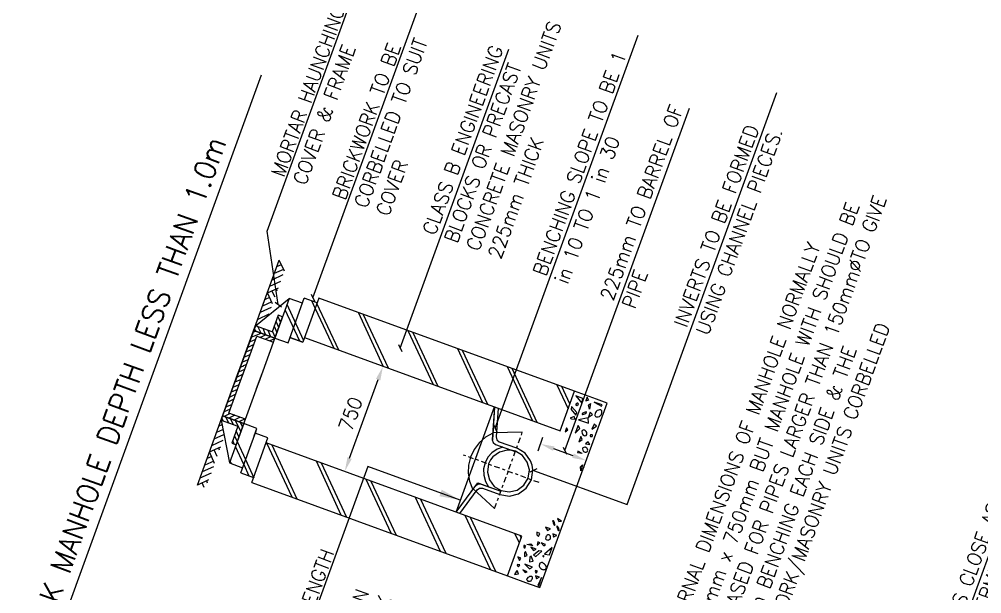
# Model space of a CAD drawing. Header units: millimetres. Extents: x 521005098 to 522149999836, y 174611071 to 175300000107.
# Drawn here: x 521432229 to 521501262, y 175531207 to 175572368 of the extents above; entities that cross this region are included whole.
import ezdxf

# ---------------------------------------------------------------- set-up
doc = ezdxf.new("R2010")
doc.units = ezdxf.units.MM
doc.header["$LTSCALE"] = 200
doc.header["$PDSIZE"] = 200
for name, pattern in [('CENT', [7, 2, -1, 1, -1, 2]), ('CONTINU', [0]), ('DEFAULT', [0])]:
    doc.linetypes.add(name, pattern=pattern)
for name, color, linetype in [('GT0-25', 7, 'Continuous'), ('GT0-35', 3, 'Continuous'), ('GT0-35TXT', 3, 'Continuous')]:
    doc.layers.add(name, color=color, linetype=linetype)
doc.styles.add('GT1TO1', font='romans.shx', dxfattribs={"width": 0.95, "height": 2})
doc.styles.add('GTanyheight', font='romans.shx', dxfattribs={"width": 0.95})
doc.dimstyles.new('GTDIM', dxfattribs={"dimscale": 200, "dimtxt": 2, "dimasz": 2, "dimexe": 1, "dimexo": 1, "dimgap": 1, "dimtad": 2, "dimtih": 1, "dimtoh": 1, "dimdec": 0, "dimzin": 0, "dimdsep": 46, "dimtxsty": 'GTanyheight', "dimblk1": 'OBLIQUE', "dimblk2": 'OBLIQUE', "dimsah": 1, "dimcen": 3.5, "dimclrd": 7, "dimclre": 7, "dimclrt": 3, "dimadec": 0, "dimazin": 0, "dimtfac": 1, "dimtdec": 0, "dimtofl": 0, "dimtmove": 0, "dimatfit": 3, "dimldrblk": 'OBLIQUE', "dimfxl": 1, "dimtolj": 1, "dimtzin": 0, "dimarcsym": 0})
doc.dimstyles.new('NOTEARROW', dxfattribs={"dimscale": 500, "dimtxt": 2, "dimasz": 3, "dimexe": 1, "dimexo": 1, "dimgap": 1, "dimtad": 2, "dimtih": 1, "dimtoh": 1, "dimdec": 4, "dimzin": 0, "dimdsep": 46, "dimtxsty": 'GTanyheight', "dimcen": 3.5, "dimclrd": 7, "dimclre": 7, "dimclrt": 3, "dimadec": 0, "dimazin": 0, "dimtfac": 1, "dimtdec": 4, "dimtofl": 0, "dimtmove": 0, "dimatfit": 3, "dimfxl": 1, "dimtolj": 1, "dimtzin": 0, "dimarcsym": 0})

# ---------------------------------------------------------------- blocks, each defined once
blk = doc.blocks.new('_OBLIQUE')
at = {"color": 0, "linetype": 'ByBlock'}
blk.add_line((-0.5, -0.5), (0.5, 0.5), dxfattribs=at)

msp = doc.modelspace()

# ---------------------------------------------------------------- linework, layer by layer
at = {"linetype": 'DEFAULT'}
for p, q in [((521451642.7617, 175549555.05258), (521452561.68712, 175549220.59108)), ((521447733.557, 175546463.85799), (521448150.54778, 175547609.53076)), ((521448150.54778, 175547609.53076), (521447733.557, 175546463.85799)), ((521448055.7776, 175546346.57928), (521448472.76838, 175547492.25206)), ((521449249.18675, 175545912.21387), (521449666.17754, 175547057.88665)), ((521463566.85713, 175537051.94245), (521466312.04744, 175544594.29083)), ((521466312.04744, 175544594.29083), (521466163.49286, 175542229.60966)), ((521468299.29419, 175542776.27249), (521466188.89008, 175542733.49384)), ((521464750.04314, 175538743.16202), (521466314.24365, 175537322.39096))]:
    msp.add_line(p, q, dxfattribs=at)
at = {"color": 7, "linetype": 'ByBlock'}
for p, q in [((521455923.78763, 175540926.86141), (521457970.71248, 175546550.74123)), ((521469468.06975, 175541510.73435), (521469453.39187, 175541470.4072)), ((521471948.84232, 175541094.2264), (521470564.09456, 175541598.23337)), ((521472732.20275, 175540322.6871), (521472717.52487, 175540282.35995))]:
    msp.add_line(p, q, dxfattribs=at)
at = {"linetype": 'CENT'}
for p, q in [((521466326.17727, 175537318.04747), (521468311.22781, 175542771.92901)), ((521469514.27299, 175539171.5334), (521464087.54811, 175541146.69973))]:
    msp.add_line(p, q, dxfattribs=at)
at = {"linetype": 'CONTINU'}
msp.add_line((521469440.36097, 175541455.44981), (521469792.19709, 175542422.11161), dxfattribs=at)
at = {"linetype": 'DEFAULT'}
for points in [[(521466312.04744, 175544594.29083), (521466159.44971, 175542244.15159), (521466217.97966, 175542033.63815), (521466387.20675, 175541904.46871), (521467807.36374, 175541387.57384)], [(521466574.59709, 175544498.73057), (521466445.95585, 175542437.20368), (521466492.55136, 175542231.03296), (521466661.77832, 175542101.86463), (521467902.92434, 175541650.12443)], [(521466192.1367, 175542705.28152), (521465670.15129, 175542422.24165), (521465225.16827, 175542016.57033), (521464862.62641, 175541540.34718), (521464598.80346, 175541001.16264), (521464458.66642, 175540430.47623), (521464434.62291, 175539844.56481), (521464523.42615, 175539271.64023), (521464729.42173, 175538723.63748)], [(521466924.24108, 175541709.0042), (521466506.46023, 175541563.73326), (521466129.87754, 175541308.86094), (521465835.73795, 175540983.43768), (521465635.97314, 175540583.11911), (521465531.68204, 175540148.05094), (521465543.48418, 175539697.75841), (521465668.13465, 175539260.45267), (521465890.451, 175538868.68928)], [(521466686.70071, 175538308.57747), (521467390.85605, 175538200.95099), (521468046.26613, 175538367.85349), (521468595.41034, 175538762.64388), (521468965.58647, 175539371.23896), (521469073.21248, 175540075.39447), (521469022.3165, 175540418.28048), (521468906.30998, 175540730.80455), (521468511.51925, 175541279.94783), (521467902.92434, 175541650.12443)], [(521463566.85713, 175537051.94245), (521465114.73427, 175539151.02708), (521466773.57365, 175538547.25892)], [(521463566.85713, 175537051.94245), (521464964.94436, 175538962.27511), (521465140.75302, 175539073.98228), (521465353.41667, 175539064.15379), (521466773.57365, 175538547.25892)], [(521463829.40678, 175536956.38219), (521465064.6733, 175538642.16107), (521465232.89117, 175538770.14504), (521465445.55469, 175538760.31767), (521466686.70071, 175538308.57747)]]:
    msp.add_lwpolyline(points, dxfattribs=at)
msp.add_lwpolyline([(521467816.05105, 175541411.44203), (521467520.94543, 175541491.82158), (521467227.99019, 175541503.84316), (521466673.49357, 175541354.27192), (521466202.49181, 175541025.64541), (521466023.39287, 175540793.50135), (521465895.27694, 175540515.77035), (521465802.87564, 175539927.70902), (521465948.10322, 175539361.27831), (521466281.07339, 175538902.21064), (521466790.94845, 175538594.99578), (521467379.00978, 175538502.59448), (521467941.0973, 175538635.88779), (521468416.44273, 175538976.4484), (521468723.65776, 175539486.32392), (521468816.05889, 175540074.38479), (521468666.48765, 175540628.8814), (521468325.92658, 175541104.227)], close=True, dxfattribs=at)
at = {"color": 7, "linetype": 'ByBlock'}
for points in [[(521457814.09705, 175546607.74459), (521458127.32792, 175546493.73787), (521458312.73263, 175547490.43385)], [(521470507.0912, 175541441.61793), (521470621.09792, 175541754.8488), (521469624.40194, 175541940.25351)], [(521455767.17219, 175540983.86477), (521456080.40307, 175540869.85805), (521455581.76749, 175539987.16879)], [(521471891.83896, 175540937.61096), (521472005.84567, 175541250.84184), (521472888.53494, 175540752.20626)]]:
    msp.add_solid(points, dxfattribs=at)
at = {"layer": 'DEFPOINTS', "color": 0, "linetype": 'ByBlock'}
for p in [(521469624.40194, 175541940.25352), (521469639.07983, 175541980.58066), (521453485.33173, 175540750.20901), (521472903.21283, 175540792.5334)]:
    msp.add_point(p, dxfattribs=at)
at = {"layer": 'GT0-35', "linetype": 'DEFAULT'}
for p, q in [((521447885.58478, 175546881.55089), (521450882.70747, 175555116.0778)), ((521449166.96342, 175550402.10976), (521451599.10455, 175552368.55996)), ((521451508.10854, 175549185.09607), (521452672.2083, 175552383.43387)), ((521453591.13372, 175552048.97237), (521452672.2083, 175552383.43387)), ((521449401.21454, 175546329.90677), (521450456.72307, 175549229.89264)), ((521450565.31447, 175549528.24505), (521451508.10854, 175549185.09607)), ((521445014.42845, 175538993.11372), (521447989.83252, 175547167.9692)), ((521448449.95408, 175543716.34016), (521449505.46228, 175546616.32508)), ((521473623.1717, 175545149.84296), (521472059.80555, 175545718.8617)), ((521446708.45422, 175543647.41127), (521447307.5726, 175540577.67283)), ((521448115.71318, 175539864.5664), (521449214.65827, 175542883.89323)), ((521449084.3486, 175542525.87034), (521449275.46945, 175543050.97058)), ((521450068.42868, 175542370.41982), (521449149.50326, 175542704.88131)), ((521448115.71318, 175539864.5664), (521449034.63859, 175539530.1049)), ((521467247.03508, 175532495.88348), (521468810.40122, 175531926.86474))]:
    msp.add_line(p, q, dxfattribs=at)
at = {"layer": 'GT0-35', "color": 7, "linetype": 'DEFAULT'}
for p, q in [((521451254.63858, 175554318.46811), (521450882.70747, 175555116.0778)), ((521450539.55866, 175554173.28419), (521451202.60237, 175554472.55832)), ((521450713.30489, 175554650.64804), (521451038.85976, 175554802.45638)), ((521450370.15608, 175553707.85443), (521451167.76546, 175554079.78619)), ((521450027.0071, 175552765.06036), (521450824.61665, 175553136.99258)), ((521450200.7535, 175553242.42468), (521450998.36271, 175553614.35596)), ((521450742.08719, 175552910.24475), (521450690.05098, 175553064.33496)), ((521450174.47242, 175552427.57169), (521449857.60469, 175552299.63107)), ((521450398.93838, 175551967.45115), (521450027.0071, 175552765.06036)), ((521450572.68444, 175552444.81453), (521450352.56214, 175552916.86917)), ((521450307.72144, 175551716.83465), (521449514.45588, 175551356.83747)), ((521450346.90217, 175552121.54136), (521449679.51463, 175551810.33266)), ((521452618.15481, 175549375.7348), (521451438.38929, 175551926.9984)), ((521453452.13656, 175551667.08082), (521453209.24217, 175552187.96953)), ((521455141.73332, 175548659.95268), (521453578.10275, 175552013.17008)), ((521450133.97538, 175551239.47127), (521449336.36582, 175550867.53905)), ((521450776.26649, 175551073.27118), (521450969.27429, 175550638.11553)), ((521452346.87338, 175549298.77689), (521451299.3923, 175551545.10732)), ((521453447.7929, 175551655.14672), (521454783.71043, 175548790.26235)), ((521456533.54582, 175551369.95809), (521458340.07065, 175547495.85309)), ((521458710.0281, 175547361.19959), (521456903.50327, 175551235.30459)), ((521449345.97439, 175550336.9551), (521449550.91675, 175549897.45562)), ((521450519.99097, 175550369.15997), (521450712.99877, 175549934.00432)), ((521450843.30844, 175550292.02721), (521450645.95699, 175550715.24876)), ((521448867.25117, 175549578.65712), (521449574.78495, 175549888.76831)), ((521449216.76159, 175550019.07815), (521448993.21701, 175549924.74544)), ((521449192.8934, 175550027.76547), (521449101.80858, 175550223.09832)), ((521449932.80737, 175549758.4588), (521449501.99584, 175549577.38493)), ((521449897.00555, 175549771.4896), (521449715.93185, 175550202.3016)), ((521449871.95282, 175549442.7316), (521450278.89616, 175549632.49279)), ((521450050.08607, 175550080.6794), (521450255.02796, 175549641.1801)), ((521450609.80407, 175549539.08227), (521450404.86218, 175549978.58158)), ((521460101.84061, 175550071.205), (521461908.36544, 175546197.1)), ((521462266.3888, 175546066.79015), (521460459.86397, 175549940.89516)), ((521448602.28816, 175548850.67725), (521449041.7873, 175549055.61867)), ((521449176.4408, 175549425.57612), (521448736.94149, 175549220.63423)), ((521450543.59602, 175549468.57409), (521450206.10752, 175549321.10924)), ((521448346.0123, 175548146.5651), (521448781.16795, 175548339.57289)), ((521448911.47779, 175548697.59625), (521448480.6658, 175548516.52255)), ((521463670.13587, 175548772.45174), (521465464.7266, 175544902.69039)), ((521465834.68312, 175544768.03723), (521464028.15829, 175548642.14224)), ((521448085.39312, 175547430.51979), (521448329.55876, 175547544.3761)), ((521448215.70279, 175547788.54268), (521448655.2021, 175547993.48457)), ((521448317.62466, 175547548.71975), (521448524.89242, 175547635.46168)), ((521447829.11742, 175546726.40811), (521448268.61673, 175546931.35)), ((521448390.23892, 175547265.50423), (521447959.42693, 175547084.43053)), ((521467226.49656, 175547478.0423), (521469033.02139, 175543603.9373)), ((521469379.11018, 175543477.97129), (521467584.51898, 175547347.7328)), ((521447564.15442, 175545998.42823), (521448003.65373, 175546203.37013)), ((521448133.9634, 175546561.39302), (521447694.46409, 175546356.45112)), ((521470794.79135, 175546179.28921), (521471599.37804, 175544453.84749)), ((521447307.87855, 175545294.31608), (521447747.37803, 175545499.25845)), ((521447873.34405, 175545845.34724), (521447438.1884, 175545652.33944)), ((521471729.68788, 175544811.87085), (521471152.81424, 175546048.97954)), ((521447051.60303, 175544590.20487), (521447482.41503, 175544771.27857)), ((521447617.06836, 175545141.23556), (521447177.56905, 175544936.29367)), ((521446912.51839, 175543911.01443), (521447340.0836, 175544120.29998)), ((521447360.79249, 175544437.12341), (521446921.29319, 175544232.18152)), ((521446887.4652, 175543582.2566), (521446764.92158, 175543802.55405)), ((521447043.79345, 175543863.23421), (521447233.55446, 175543456.29041)), ((521447698.10649, 175543989.9903), (521447258.60718, 175543785.04841)), ((521447591.57688, 175543325.98091), (521447377.94814, 175543741.61185)), ((521447616.6296, 175543654.73891), (521448056.12891, 175543859.6808)), ((521447747.90513, 175543606.95852), (521448119.83624, 175542809.34884)), ((521448434.77367, 175543748.89549), (521447986.58705, 175543520.0854)), ((521448250.14592, 175543167.37173), (521448105.92802, 175543476.64885)), ((521446391.36735, 175542776.22224), (521446830.86665, 175542981.16413)), ((521446560.76992, 175543241.65199), (521446784.31416, 175543335.98376)), ((521447989.52657, 175542451.32595), (521447796.51877, 175542886.4816)), ((521446048.21854, 175541833.42863), (521446845.82775, 175542205.35992)), ((521446217.62112, 175542298.85839), (521446901.2867, 175542617.65689)), ((521447637.82223, 175541930.61256), (521447540.24308, 175542182.36992)), ((521447661.86527, 175542516.52415), (521447863.56038, 175542105.23669)), ((521447863.56038, 175542105.23669), (521448463.20581, 175540819.29457)), ((521445878.81579, 175541367.99841), (521446676.42534, 175541739.93063)), ((521446242.05959, 175540546.52053), (521445878.81579, 175541367.99841)), ((521446420.14965, 175541035.81895), (521446200.02718, 175541507.87312)), ((521446589.55223, 175541501.2487), (521446537.51602, 175541655.33891)), ((521448337.23962, 175540473.20531), (521447733.25087, 175541747.21427)), ((521451792.37992, 175538120.91794), (521449985.85509, 175541995.02294)), ((521450343.87845, 175541864.7131), (521452126.53461, 175537999.29558)), ((521446194.36721, 175540712.54531), (521445535.66698, 175540425.2048)), ((521446030.62477, 175541042.44383), (521445705.06973, 175540890.63503)), ((521447342.32185, 175540673.1456), (521447426.91357, 175540534.23627)), ((521448463.20581, 175540819.29457), (521449058.50678, 175539521.41759)), ((521455324.87289, 175536835.19565), (521453542.21625, 175540700.61334)), ((521446155.18647, 175540307.83861), (521445357.57726, 175539935.90732)), ((521448337.23962, 175540473.20531), (521448700.4839, 175539651.72726)), ((521453888.30457, 175540574.64749), (521455694.82987, 175536700.54232)), ((521445812.03767, 175539365.045), (521445014.42845, 175538993.11372)), ((521445985.78407, 175539842.40932), (521445192.51817, 175539482.41119)), ((521445729.50838, 175539138.29764), (521445681.81565, 175539304.32148)), ((521458893.16721, 175535536.44273), (521457110.51104, 175539401.86025)), ((521457444.66574, 175539280.23789), (521459251.19057, 175535406.13288)), ((521445503.72593, 175538815.024), (521445339.98349, 175539144.92253)), ((521462449.52837, 175534242.03312), (521460654.93717, 175538111.79464)), ((521461012.96052, 175537981.4848), (521462819.48536, 175534107.37979)), ((521466017.82316, 175532943.28003), (521464211.29833, 175536817.38504)), ((521464569.32075, 175536687.07553), (521466375.84558, 175532812.97053)), ((521468098.39145, 175534834.96589), (521467779.59312, 175535518.63195)), ((521468137.61554, 175535388.32244), (521468228.70129, 175535192.98925))]:
    msp.add_line(p, q, dxfattribs=at)
at = {"layer": 'GT0-35', "linetype": 'DEFAULT'}
for points in [[(521452541.89863, 175552025.41098), (521451599.10455, 175552368.55996), (521450565.31447, 175549528.24505)], [(521453717.09957, 175552395.06069), (521452561.68712, 175549220.59108), (521451642.7617, 175549555.05258)], [(521452683.30948, 175549554.74578), (521471026.01547, 175542878.54678), (521472059.80555, 175545718.8617), (521453717.09957, 175552395.06069)], [(521448207.80538, 175546764.27218), (521449263.31391, 175549664.25805), (521450456.72307, 175549229.89264), (521450565.31447, 175549528.24505), (521449049.68471, 175550079.88916), (521447885.58478, 175546881.55089)], [(521447989.83252, 175547167.9692), (521446817.04562, 175543945.76367), (521448332.67538, 175543394.11956), (521448449.95408, 175543716.34016), (521447256.54493, 175544150.70557), (521448312.05312, 175547050.69049)], [(521468810.40122, 175531926.86474), (521469574.18385, 175531648.8706), (521474386.95433, 175544871.84881), (521473623.1717, 175545149.84296)], [(521449275.46945, 175543050.97058), (521448332.67538, 175543394.11956), (521447307.5726, 175540577.67283), (521448250.36668, 175540234.52385)], [(521448904.32909, 175539172.08248), (521450068.42868, 175542370.41982), (521449149.50326, 175542704.88131)], [(521448904.32909, 175539172.08248), (521467247.03508, 175532495.88348), (521468280.82516, 175535336.1984), (521449938.11917, 175542012.3974)]]:
    msp.add_lwpolyline(points, dxfattribs=at)
for points in [[(521449049.68471, 175550079.88916), (521450565.31447, 175549528.24505), (521451116.95876, 175551043.87527), (521450806.67225, 175551156.81033), (521450372.30667, 175549963.4007), (521449166.96342, 175550402.10976)], [(521446817.04562, 175543945.76367), (521446708.45422, 175543647.41127), (521447913.79748, 175543208.7022), (521447470.74441, 175541991.42391), (521447781.03092, 175541878.48886), (521448332.67538, 175543394.11956)]]:
    msp.add_lwpolyline(points, close=True, dxfattribs=at)
at = {"layer": 'GT0-35', "color": 7, "linetype": 'DEFAULT'}
for points in [[(521472582.5369, 175544852.85069), (521472640.14513, 175545196.78957), (521472138.91262, 175545379.22329)], [(521472304.76161, 175544832.31711), (521472289.58119, 175544864.87245), (521472277.6471, 175544869.2161), (521472150.6714, 175544780.2809), (521472157.16479, 175544723.85673), (521472164.75524, 175544707.57898), (521472212.49209, 175544690.20419), (521472318.84609, 175544759.61549), (521472331.87688, 175544795.41731)], [(521473060.99763, 175544719.2504), (521473196.66, 175544832.0535), (521473117.3332, 175544428.44478)], [(521473995.19141, 175544649.5323), (521474025.59717, 175544733.07144), (521473464.69464, 175544937.22326)], [(521472137.42111, 175544001.22973), (521472230.78844, 175544183.48826), (521471832.70709, 175544612.1937), (521471822.87925, 175544399.53035)], [(521472914.36573, 175544204.98709), (521472882.90757, 175544229.95199), (521472737.50484, 175544201.78444), (521472610.52961, 175544112.84907), (521472601.84213, 175544088.9804), (521472593.15498, 175544065.11268), (521472617.02271, 175544056.42554), (521472640.8909, 175544047.73823), (521472790.63792, 175544087.84017), (521472905.67859, 175544181.11937)], [(521473348.33685, 175544060.54958), (521473171.51932, 175544205.99678), (521473045.5533, 175543859.90799)], [(521473978.82617, 175544344.64296), (521473935.43297, 175544373.95185), (521473923.49887, 175544378.29551), (521473899.63115, 175544386.98265), (521473847.55111, 175544392.42318), (521473770.50583, 175544366.4046), (521473689.11677, 175544328.45304), (521473599.04117, 175544266.63247), (521473561.04497, 175544199.37108), (521473539.32686, 175544139.70107), (521473530.63938, 175544115.83241), (521473512.16806, 175544027.95055), (521473523.00511, 175543983.46048), (521473538.18569, 175543950.90561), (521473565.30114, 175543914.00628), (521473596.75977, 175543889.04122), (521473620.6275, 175543880.35408), (521473644.49569, 175543871.66677), (521473684.6421, 175543870.56972), (521473752.99943, 175543872.71981), (521473834.38866, 175543910.67184), (521473924.46409, 175543972.49194), (521473983.082, 175544059.27722), (521474000.45679, 175544107.01408), (521474013.48776, 175544142.81637), (521474011.33737, 175544211.17433), (521474021.12139, 175544275.188), (521474005.94051, 175544307.7435)], [(521472101.53181, 175543716.96163), (521472034.31471, 175543903.60735), (521471733.72457, 175543783.2567), (521471836.78795, 175543732.23017)], [(521473066.04352, 175543433.48283), (521473023.83485, 175543800.23703), (521472336.96648, 175543658.30054)], [(521471582.66217, 175542959.7607), (521471486.13635, 175543103.01368), (521471377.54496, 175542804.66127)], [(521472429.01745, 175543057.16377), (521472325.99777, 175543256.84109), (521472102.32171, 175542716.55933)], [(521472893.2622, 175542550.31605), (521472926.91475, 175542605.64335), (521472931.25841, 175542617.57744), (521472941.04259, 175542681.59158), (521472943.23663, 175542761.88283), (521472896.59682, 175542819.40404), (521472849.95777, 175542876.92443), (521472798.97396, 175542922.51061), (521472775.10624, 175542931.19775), (521472715.43529, 175542952.9162), (521472666.60267, 175542930.14518), (521472597.14784, 175542887.84885), (521472588.4607, 175542863.98112), (521472590.61061, 175542795.62333), (521472604.69415, 175542722.92205), (521472630.71256, 175542645.87631), (521472673.00812, 175542576.42228), (521472732.67907, 175542554.70383), (521472744.61316, 175542550.36018), (521472804.28317, 175542528.64207)], [(521473634.53602, 175543213.05343), (521473453.37483, 175543346.56653), (521473303.54045, 175543009.16458)], [(521472600.21948, 175542265.03874), (521472497.19993, 175542464.71495), (521472358.20311, 175542082.82434)], [(521473152.39039, 175541888.36921), (521473033.09373, 175542080.45528), (521472848.59776, 175541944.87993)], [(521473343.55555, 175542562.11896), (521473316.44057, 175542599.01812), (521473191.65908, 175542590.37464), (521473178.62794, 175542554.57188), (521473165.59715, 175542518.77006), (521473204.64622, 175542477.52724), (521473313.14996, 175542478.58029), (521473354.3923, 175542517.62953)], [(521472974.3005, 175541399.07126), (521472987.3313, 175541434.87308), (521473004.7061, 175541482.60994), (521472978.68829, 175541559.6544), (521472955.91714, 175541608.48813), (521472928.80169, 175541645.38746), (521472865.88489, 175541695.31742), (521472853.95033, 175541699.66124), (521472806.21441, 175541717.03569), (521472717.23474, 175541695.36142), (521472647.78055, 175541653.06539), (521472634.74958, 175541617.2631), (521472626.06227, 175541593.3949), (521472643.39259, 175541492.48178), (521472666.16421, 175541443.64788), (521472693.27919, 175541406.74872), (521472748.60619, 175541373.09682), (521472772.47438, 175541364.4095), (521472820.2103, 175541347.03505), (521472892.91204, 175541361.11842)], [(521472482.45848, 175540307.67116), (521472622.46438, 175540432.40946), (521472510.58284, 175540013.61905)], [(521470928.6144, 175536372.71047), (521471126.09687, 175536395.43814), (521470834.28216, 175536596.25488)], [(521470127.6701, 175535731.69137), (521470331.68997, 175535846.64502), (521469973.66755, 175535976.95453)], [(521470641.01156, 175536139.5129), (521470673.56706, 175536154.69378), (521470649.69887, 175536163.3811), (521470621.53021, 175536308.78369), (521470544.52911, 175536431.41574), (521470520.66138, 175536440.10288), (521470508.72729, 175536444.44654), (521470476.17178, 175536429.26566), (521470491.35266, 175536396.71015), (521470519.52004, 175536251.30696), (521470596.52149, 175536128.67585), (521470620.39015, 175536119.98837)], [(521470927.34157, 175535737.9655), (521470959.89772, 175535753.14668), (521470964.24137, 175535765.08078), (521470919.7956, 175535902.89323), (521470830.86023, 175536029.86847), (521470811.33569, 175536050.48987), (521470795.05747, 175536042.8996), (521470786.36999, 175536019.03094), (521470777.68285, 175535995.16322), (521470826.4721, 175535869.28439), (521470882.85197, 175535727.12827), (521470906.72016, 175535718.44096)], [(521469473.26923, 175535307.63545), (521469555.79887, 175535534.38375), (521469352.91923, 175535608.2259), (521469339.84396, 175535423.7741)], [(521470029.8281, 175535091.54953), (521470077.56402, 175535074.17508), (521470113.36678, 175535061.14394), (521470201.24864, 175535042.67262), (521470242.49209, 175535081.72199), (521470300.01249, 175535128.36103), (521470321.73094, 175535188.03199), (521470326.0746, 175535199.96608), (521470334.76174, 175535223.8338), (521470329.36521, 175535320.40392), (521470282.72506, 175535377.92418), (521470243.67662, 175535419.1673), (521470219.80796, 175535427.85478), (521470135.17271, 175535418.11379), (521470070.06141, 175535387.75267), (521470036.40886, 175535332.42537), (521469999.51034, 175535305.31069), (521469990.82303, 175535281.4425), (521470001.65961, 175535236.9526), (521469983.18829, 175535149.07074)], [(521468503.01019, 175534498.48643), (521468523.6316, 175534518.01097), (521468531.26587, 175534650.3829), (521468495.46311, 175534663.41404), (521468439.03988, 175534656.9203), (521468410.82803, 175534653.67351), (521468415.12739, 175534516.9581), (521468438.99558, 175534508.27079), (521468450.92968, 175534503.92713)], [(521468916.49122, 175534780.47296), (521469057.50633, 175534648.05784), (521468625.68513, 175534724.13756)], [(521469108.40232, 175534305.17183), (521469308.07883, 175534408.19075), (521468926.18728, 175534547.1879)], [(521469421.01388, 175534718.47725), (521469561.02025, 175534843.21538), (521469426.49794, 175534919.20761), (521469367.83714, 175534683.7723)], [(521469848.4916, 175534630.4639), (521469963.53227, 175534723.7431), (521469673.86747, 175534856.20205)], [(521469904.73998, 175534042.35874), (521470253.02205, 175533996.68478), (521470439.79925, 175534509.85092)], [(521468100.19043, 175533577.41128), (521468209.83534, 175533767.25977), (521467983.08751, 175533849.78923)], [(521468477.86964, 175533872.4286), (521468664.51535, 175533939.64569), (521468544.16535, 175534240.23614), (521468476.8606, 175534129.58249)], [(521468836.90174, 175533484.9655), (521469099.49569, 175533538.05476), (521468956.37436, 175533887.47846), (521468846.77358, 175533846.27901)], [(521469107.21779, 175533967.72652), (521469277.54145, 175533878.70366), (521469713.8381, 175534260.50645), (521469489.24036, 175534274.67858)], [(521468043.63525, 175533124.96866), (521468123.97126, 175533271.42396), (521467972.0745, 175533299.68028), (521467950.35605, 175533240.00932)], [(521468819.39533, 175532991.28071), (521469035.35024, 175533101.89036), (521468483.13455, 175533329.91055)], [(521469992.31551, 175532983.33947), (521469996.65917, 175532995.27357), (521470014.03379, 175533043.00995), (521470035.75207, 175533102.68043), (521470021.66789, 175533175.38141), (521469983.71539, 175533256.77081), (521469913.20768, 175533322.97869), (521469826.42205, 175533381.59566), (521469787.37362, 175533422.83878), (521469751.57133, 175533435.86974), (521469683.21337, 175533433.71936), (521469638.72394, 175533422.88261), (521469577.95611, 175533404.45511), (521469557.33471, 175533384.93057), (521469544.30357, 175533349.12782), (521469535.61643, 175533325.26009), (521469531.27277, 175533313.326), (521469517.14476, 175533237.37729), (521469527.98216, 175533192.88816), (521469557.24752, 175533087.63104), (521469627.75522, 175533021.42316), (521469714.54068, 175532962.80572), (521469762.2766, 175532945.43127), (521469798.07936, 175532932.40013), (521469857.74937, 175532910.68202), (521469910.92628, 175532945.38744), (521469963.00679, 175532939.94674)], [(521467739.66683, 175532586.88081), (521468030.47326, 175532643.21715), (521467948.07465, 175532862.41807), (521467890.55472, 175532815.77886)], [(521468518.76153, 175532722.28085), (521468648.98354, 175532783.00438), (521468359.31892, 175532915.4638)], [(521468656.39867, 175532172.1279), (521468698.69483, 175532102.67259), (521468722.56302, 175532093.98528), (521468790.92081, 175532096.13519), (521468863.62196, 175532110.21984), (521468940.66736, 175532136.23731), (521468974.31991, 175532191.5646), (521469019.90574, 175532242.54748), (521469024.2494, 175532254.48157), (521469050.3115, 175532326.08662), (521469036.22796, 175532398.7879), (521468980.90067, 175532432.44044), (521468957.03295, 175532441.12758), (521468893.01834, 175532450.91194), (521468824.66101, 175532448.76185), (521468767.14045, 175532402.12234), (521468697.68561, 175532359.82601), (521468652.09931, 175532308.84331), (521468643.412, 175532284.97512), (521468621.69372, 175532225.30464)], [(521469312.99311, 175532676.47524), (521469397.67231, 175532834.8648), (521469245.77584, 175532863.12048), (521469224.05774, 175532803.45047)], [(521469413.6439, 175531801.90777), (521469485.24801, 175531775.846), (521469698.08697, 175532360.61625)]]:
    msp.add_lwpolyline(points, close=True, dxfattribs=at)
for points in [[(521473074.11625, 175545052.35206), (521472972.19327, 175545292.17485), (521472872.28919, 175545017.69064), (521473091.4907, 175545100.08797)], [(521472601.00955, 175541264.63691), (521472291.81992, 175541417.7179), (521472257.0705, 175541322.24466), (521472605.3532, 175541276.571)], [(521470533.34155, 175535286.70724), (521470785.09797, 175535384.28674), (521470498.68013, 175535488.53431), (521470581.07793, 175535269.33262)], [(521469867.79652, 175533866.59425), (521469816.81382, 175533912.18055), (521469748.45556, 175533910.03081), (521469799.43903, 175533864.4437), (521469859.10904, 175533842.72559)], [(521469298.77761, 175532303.22764), (521469534.25688, 175532393.21541), (521469247.8381, 175532497.46332), (521469358.44856, 175532281.50919)]]:
    msp.add_lwpolyline(points, dxfattribs=at)
at = {"layer": 'GT0-35TXT'}
msp.add_line((521449583.57124, 175568365.28452), (521434267.64035, 175526285.11024), dxfattribs=at)

# ---------------------------------------------------------------- texts
at = {"color": 3, "linetype": 'ByBlock', "insert": (521455999.9387, 175544083.59446), "char_height": 1000, "attachment_point": 5, "rotation": 70, "style": 'GT1TO1'}
msp.add_mtext('750', dxfattribs=at)
at = {"layer": 'GT0-35TXT', "linetype": 'Continuous', "char_height": 1000, "attachment_point": 1, "rotation": 70, "style": 'GT1TO1'}
for s, insert, width in [('MORTAR HAUNCHING TO MH COVER & FRAME', (521450268.12536, 175561330.61896), 19283.65), ('CLASS B ENGINEERING BLOCKS OR PRECAST CONCRETE MASONRY UNITS 225mm THICK', (521461122.5744, 175557171.6363), 19545.2262468), ('BRICKWORK TO BE CORBELLED TO SUIT COVER', (521454653.21211, 175559683.25698), 18825.85), ('BENCHING SLOPE TO BE 1 in 10 TO 1 in 30', (521469047.54316, 175554243.58756), 19715.9024537), ('225mm TO BARREL OF PIPE', (521473868.44633, 175552465.0883), 16250.3639708), ('INVERTS TO BE FORMED USING CHANNEL PIECES.', (521479146.58369, 175550569.24151), 20399.0217649), ('INTERNAL DIMENSIONS OF MANHOLE NORMALLY 1200mm x 750mm BUT MANHOLE WITH SHOULD BE INCREASED FOR PIPES LARGER THAN 150mm%%CTO GIVE 225mm BENCHING EACH SIDE & THE BRICKWORK/MASONRY UNITS CORBELLED ', (521478505.11756, 175528333.89676), 38760.35), ('JOINT TO BE AS CLOSE AS POSSIBLE TO FACE OF MANHOLE TO PERMIT SATISFACTORY JOINT & SUSEQUENT MOVEMENT', (521495911.91133, 175521880.14005), 35205.85), ('HIGH STRENGTH CONCRETE TOPPING MIN 20mm THICK ', (521450462.10321, 175525121.28368), 13440.9833478)]:
    msp.add_mtext(s, dxfattribs=dict(at, insert=insert, width=width))
at = {"layer": 'GT0-35TXT', "insert": (521432145.48079, 175526872.9545), "char_height": 1500, "width": 52226.102, "attachment_point": 1, "rotation": 70, "style": 'GT1TO1'}
msp.add_mtext('BRICK MANHOLE DEPTH LESS THAN 1.0m', dxfattribs=at)

# ---------------------------------------------------------------- leaders
at = {"layer": 'GT0-25', "color": 7, "linetype": 'Continuous'}
for points in [[(521450802.75303, 175551929.30992), (521450014.20143, 175557187.55044), (521457420.05442, 175577534.9643)], [(521453285.4674, 175552417.62033), (521461491.7583, 175574964.21928)], [(521459542.35586, 175548808.00926), (521467339.24372, 175570229.78259)]]:
    msp.add_leader(points, dimstyle='GTDIM', dxfattribs=at)
at = {"layer": 'GT0-35TXT', "color": 7, "linetype": 'Continuous'}
for points, dimstyle in [([(521466367.78113, 175543068.97876), (521476613.16213, 175571217.93172)], 'GTDIM'), ([(521469106.14204, 175540035.7044), (521475822.46502, 175537591.16275), (521486566.65901, 175567110.59314)], 'GTDIM'), ([(521471361.84625, 175541459.64059), (521480294.74707, 175566002.58388)], 'GTDIM'), ([(521493470.03151, 175511149.63023), (521507989.78639, 175551042.32889)], 'GTDIM'), ([(521463855.98387, 175537915.65061), (521457235.62695, 175540325.26347), (521451556.54551, 175524722.11544)], 'NOTEARROW')]:
    msp.add_leader(points, dimstyle=dimstyle, dxfattribs=at)

doc.saveas('drawing.dxf')
